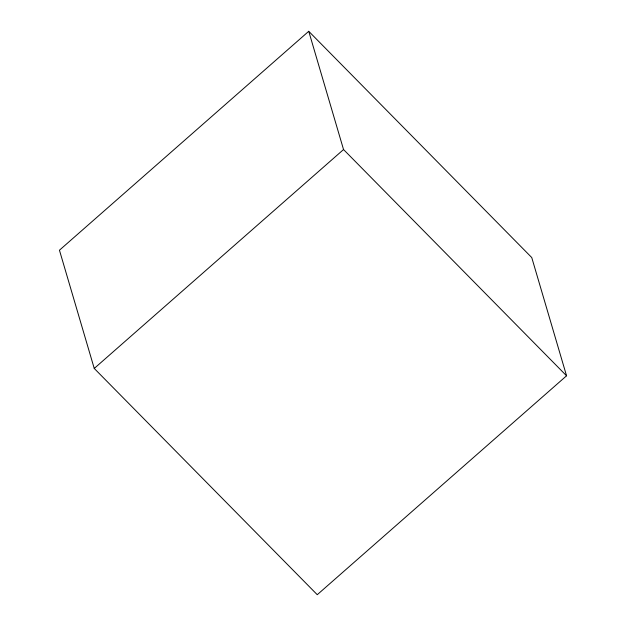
<?xml version="1.0" encoding="UTF-8"?>
<svg xmlns="http://www.w3.org/2000/svg" width="626" height="626" viewBox="0 0 626 626"><rect width="100%" height="100%" fill="white"/><g stroke="black" fill="none" stroke-linecap="round" stroke-linejoin="round"><path stroke-width="0.94" d="M308.743 31.3L59.447 250.204L94.244 368.44L317.257 594.7L566.553 375.796L531.756 257.56L308.743 31.3L343.541 149.536L566.553 375.796M94.244 368.44L343.541 149.536"/></g></svg>
